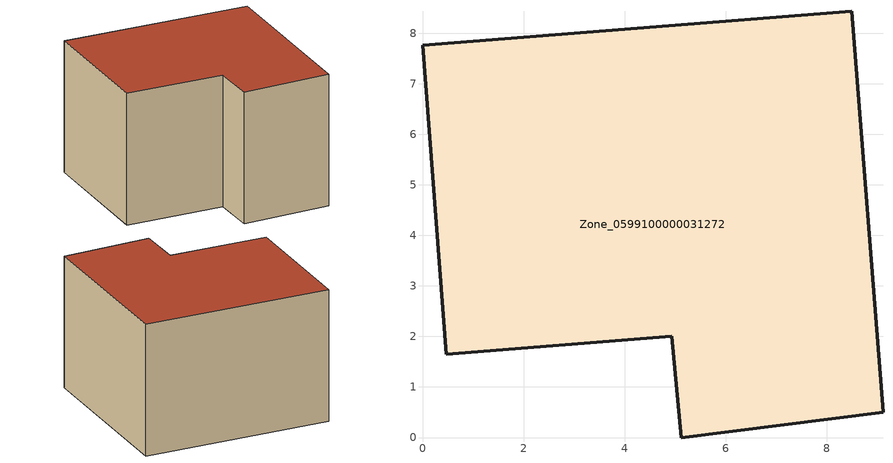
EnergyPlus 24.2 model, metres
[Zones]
Zone_0599100000031272
 floor ground (C_G): 0,7.76 8.49,8.43 9.11,0.5 5.12,0 4.93,2 0.47,1.65 z0
 wall outside (C_F): 8.49,8.43 0,7.76 0.47,1.65 4.93,2 5.12,0 9.11,0.5 8.49,8.43 z0:6.03
 roof outside (C_R): 9.11,0.5 8.49,8.43 0,7.76 0.47,1.65 4.93,2 5.12,0 z6.03
[BUILDING]
Pand.0599100000031272: North Axis=0; Terrain=City; Loads Convergence Tolerance Value=0.04; Temperature Convergence Tolerance Value=0.4; Solar Distribution=FullExterior; Maximum Number of Warmup Days=25; Minimum Number of Warmup Days=1
[Site:Location]
Rotterdam.The.Hague.AP_ZH_NLD Design_Conditions: Latitude=51.96; Longitude=4.45; Time Zone=1; Elevation=-4.5
[SITE:GROUNDTEMPERATURE:BUILDINGSURFACE]
18, 18, 18, 18, 18, 18, 18, 18, 18, 18, 18, 18
[MATERIAL] Thermal Absorptance=0.9; Solar Absorptance=0.7; Visible Absorptance=0.7
Name | Roughness | Thickness | Conductivity | Density | Specific Heat
G.TC.1946-1964 | MediumSmooth | 0.15 | 1 | 540 | 1210
F.TC.1946-1964 | Rough | 0.3 | 0.857143 | 1920 | 840
R.TC.1946-1964 | MediumRough | 0.2 | 0.235294 | 1500 | 1000
[CONSTRUCTION]
C_G: G.TC.1946-1964
C_F: F.TC.1946-1964
C_R: R.TC.1946-1964
[ZONE]
Zone_0599100000031272: Type=1; Multiplier=1; Ceiling Height=Autocalculate; Volume=Autocalculate; Floor Area=autocalculate; Part of Total Floor Area=Yes
[ZONEINFILTRATION:DESIGNFLOWRATE]
Infil_Zone_0599100000031272: Zone or ZoneList or Space or SpaceList=Zone_0599100000031272; Schedule=AlwaysOn; Design Flow Rate Calculation Method=Flow/Area; Flow Rate per Floor Area=0.003; Constant Term Coefficient=1; Temperature Term Coefficient=0; Velocity Term Coefficient=0; Velocity Squared Term Coefficient=0
[HVACTEMPLATE:ZONE:IDEALLOADSAIRSYSTEM]
Zone_0599100000031272: Maximum Heating Supply Air Temperature=50; Minimum Cooling Supply Air Temperature=13; Maximum Heating Supply Air Humidity Ratio=0.0156; Minimum Cooling Supply Air Humidity Ratio=0.0077; Heating Limit=NoLimit; Cooling Limit=NoLimit; Dehumidification Control Type=ConstantSensibleHeatRatio; Cooling Sensible Heat Ratio=0.7; Dehumidification Setpoint=60; Humidification Control Type=None; Humidification Setpoint=30; Outdoor Air Method=None; Outdoor Air Flow Rate per Person=0.00944; Outdoor Air Flow Rate per Zone Floor Area=0; Outdoor Air Flow Rate per Zone=0; Demand Controlled Ventilation Type=None; Outdoor Air Economizer Type=NoEconomizer; Heat Recovery Type=None; Sensible Heat Recovery Effectiveness=0.7; Latent Heat Recovery Effectiveness=0.65
[ZONECONTROL:THERMOSTAT]
ThermostatControl_Zone_0599100000031272: Zone or ZoneList=Zone_0599100000031272; Control Type Schedule=DualSetpointControlType; Control 1=Thermostat_Zone_0599100000031272; Temperature Difference Between Cutout And Setpoint=0
[THERMOSTATSETPOINT:DUALSETPOINT]
Thermostat_Zone_0599100000031272: Heating Setpoint Temperature Schedule=HeatingSetpoint_Zone_0599100000031272; Cooling Setpoint Temperature Schedule=CoolingSetpoint_Zone_0599100000031272
[SCHEDULE:COMPACT]
HeatingSetpoint_Zone_0599100000031272: Through: 12/31, For: AllDays, Until: 24:00, 21
CoolingSetpoint_Zone_0599100000031272: Through: 12/31, For: AllDays, Until: 24:00, 24
DualSetpointControlType: Through: 12/31, For: AllDays, Until: 24:00, 4
AlwaysOn: Through: 12/31, For: AllDays, Until: 24:00, 1
